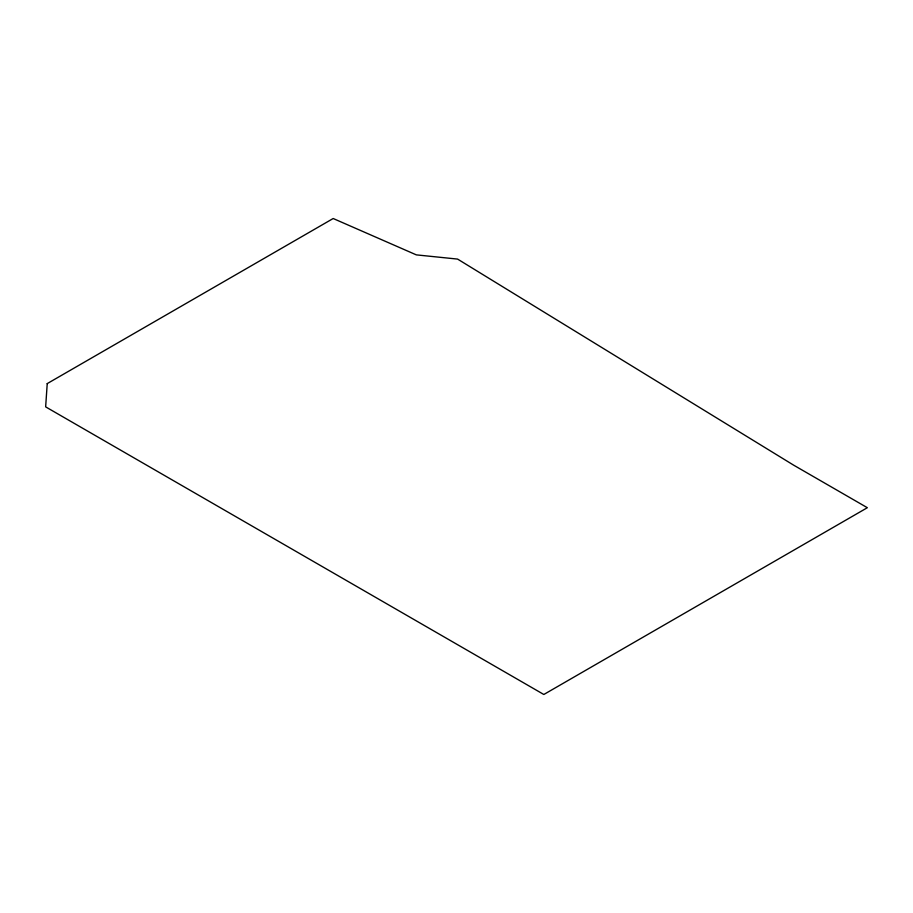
<?xml version="1.0" encoding="UTF-8"?>
<svg xmlns="http://www.w3.org/2000/svg" width="913" height="913" viewBox="0 0 913 913"><rect width="100%" height="100%" fill="white"/><g stroke="black" fill="none" stroke-linecap="round" stroke-linejoin="round"><path stroke-width="1.37" d="M47.225 383.608L45.65 406.867L543.828 694.485L867.35 507.708L793.591 465.128L457.596 259.087L416.339 254.875L333.188 218.515L47.225 383.608"/></g></svg>
